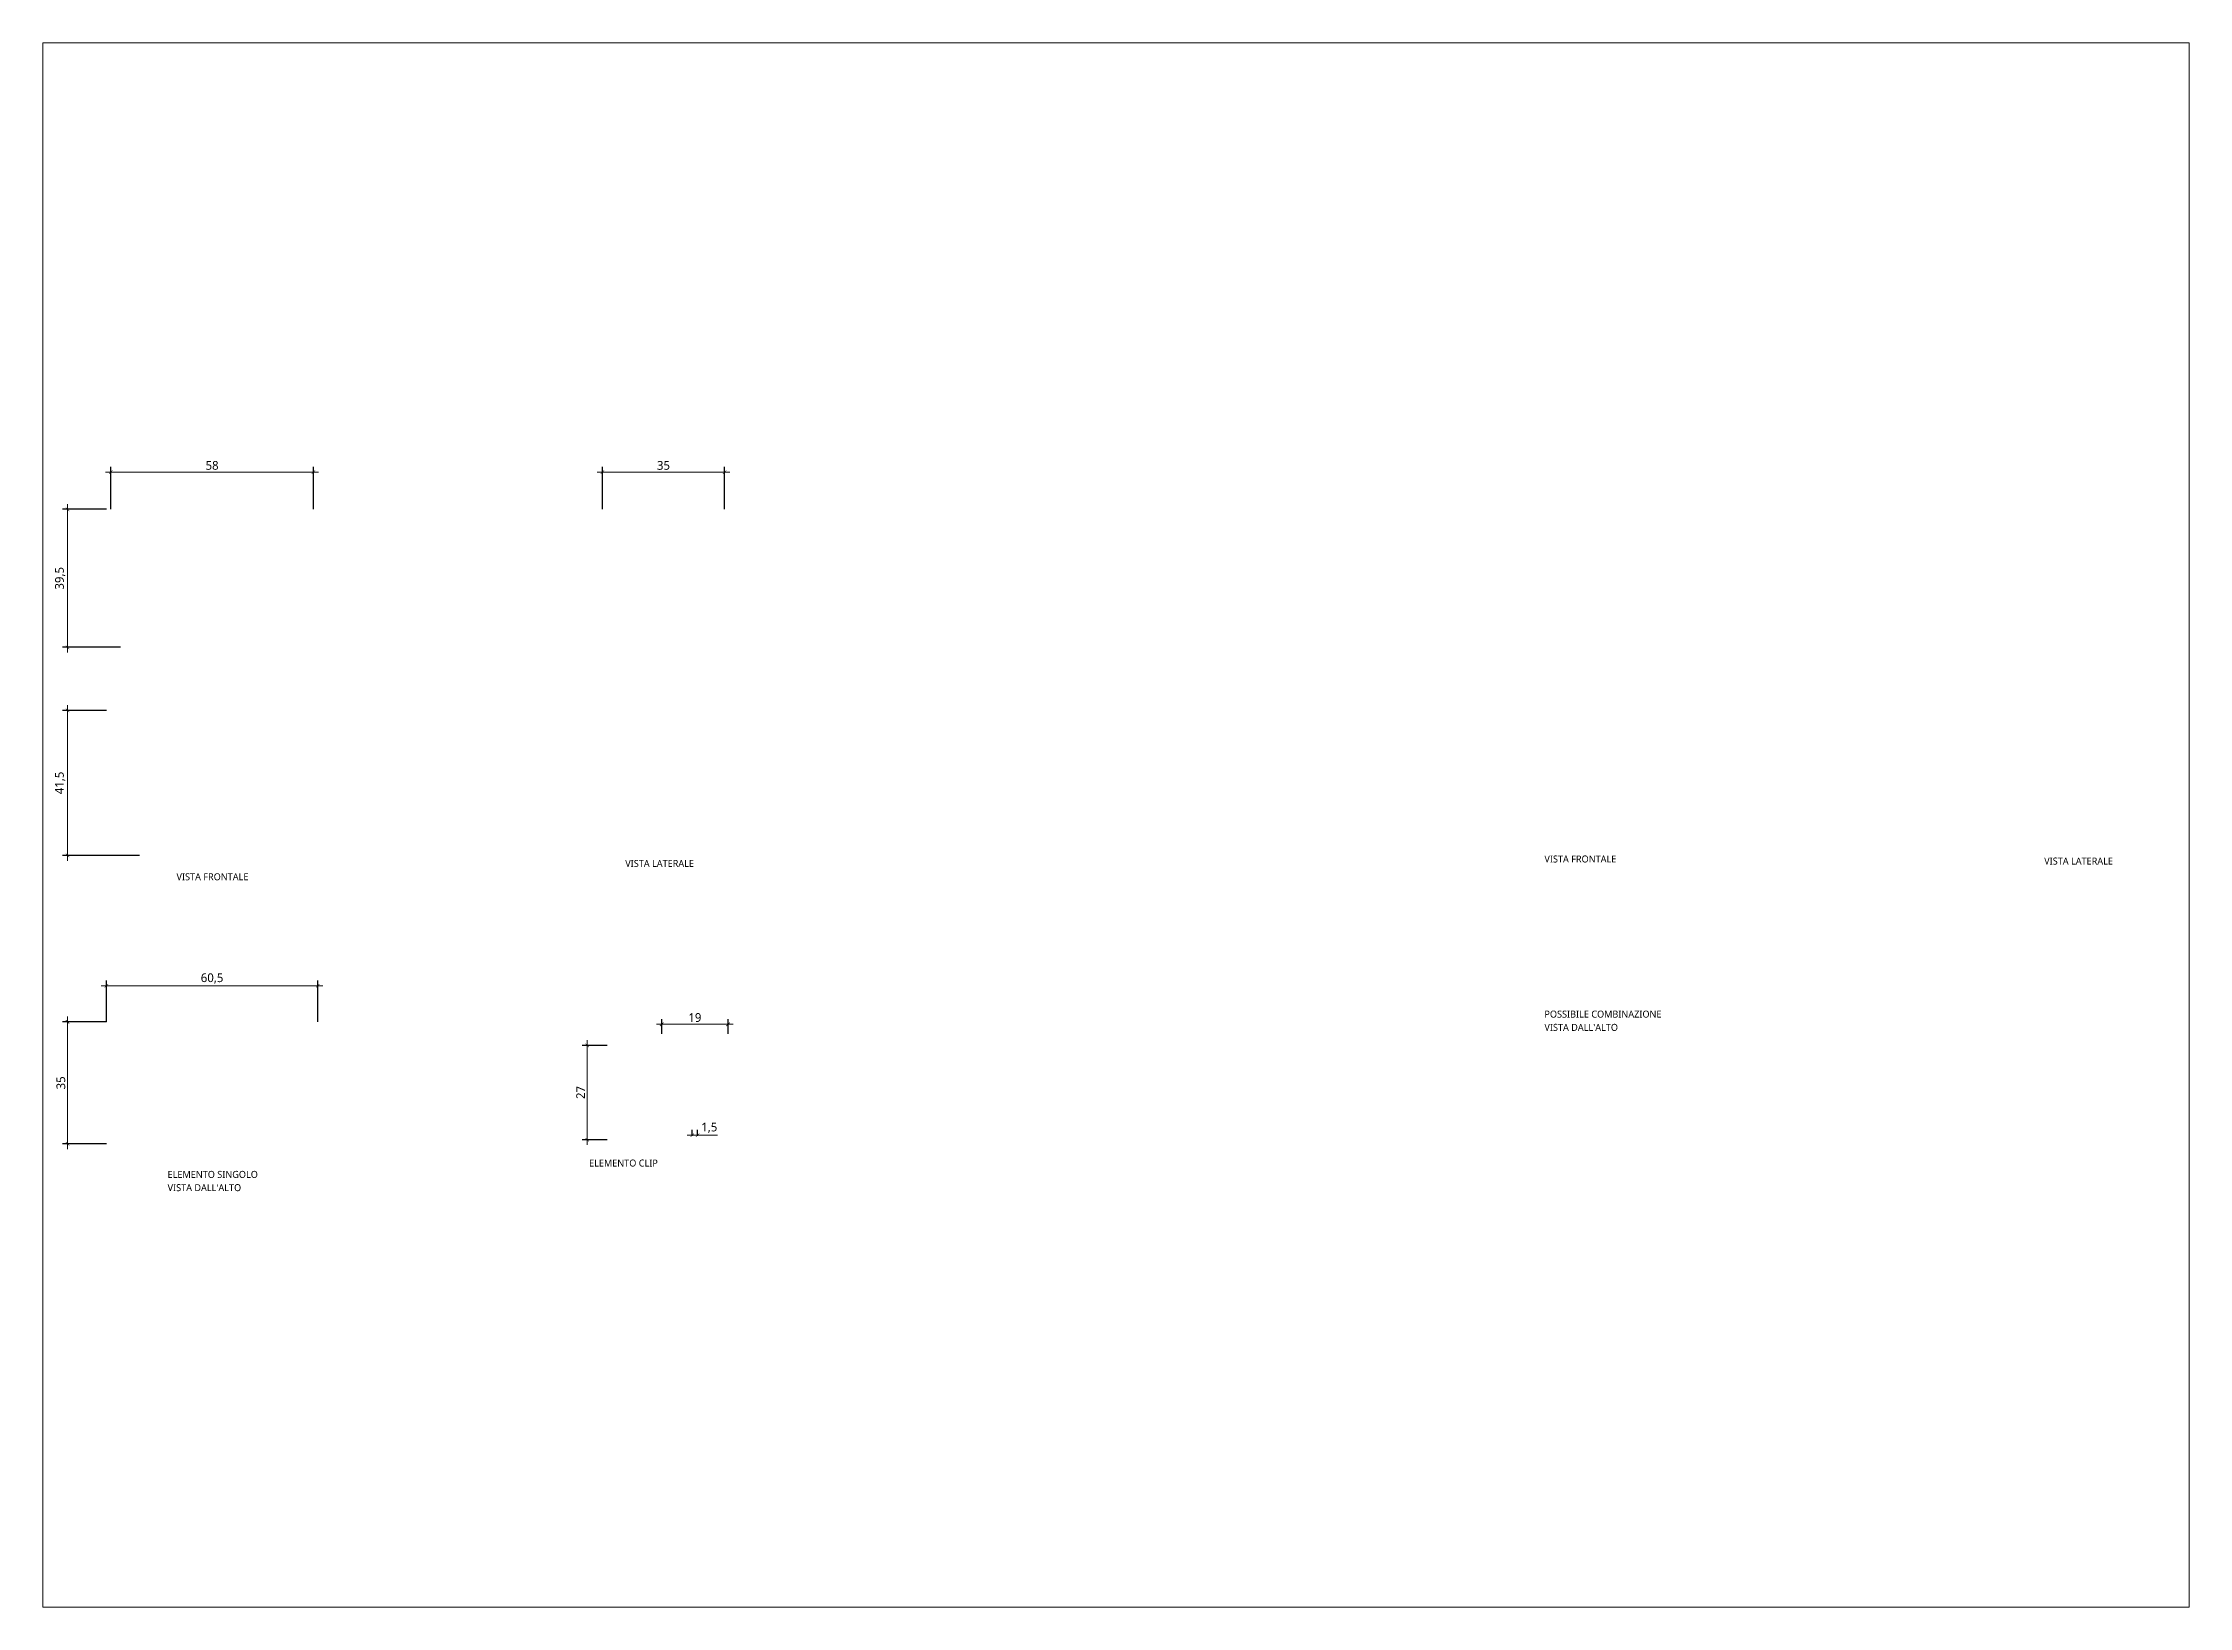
# Paper-space layout 'Layout2' of a CAD drawing. Header units: centimetres. Extents: x 11 to 254, y 12 to 189.
# The model-space entities are those that its viewports show. They can reach past a viewport. Long polylines and large blocks are cut down to what shows.
import ezdxf

# ---------------------------------------------------------------- set-up
doc = ezdxf.new("R2010")
doc.units = ezdxf.units.CM
for name, color, linetype, lineweight in [('Proiettato', 4, 'Continuous', 25), ('quote', 50, 'Continuous', 13), ('Retini', 1, 'Continuous', 13)]:
    doc.layers.add(name, color=color, linetype=linetype, lineweight=lineweight)
doc.styles.get("Standard").update_dxf_attribs({"font": 'Yu Gothic UI Light.ttf'})
doc.dimstyles.new('QUOTE SCAFFALE', dxfattribs={"dimtxt": 2.5, "dimasz": 1, "dimexe": 1.5, "dimexo": 0, "dimtad": 1, "dimdec": 1, "dimrnd": 0.5, "dimtxsty": 'Standard', "dimblk": 'ARCHTICK', "dimcen": 2.5, "dimdle": 1.5, "dimclrd": 256, "dimclre": 256, "dimclrt": 256, "dimadec": 0, "dimazin": 0, "dimtfac": 1, "dimtdec": 1, "dimtmove": 0, "dimatfit": 3, "dimldrblk": 'ARCHTICK', "dimfxl": 1, "dimlwd": 9, "dimarcsym": 0})

# ---------------------------------------------------------------- blocks, each defined once
blk = doc.blocks.new('front')
at = {"layer": 'Retini'}
h = blk.add_hatch(dxfattribs=at)
h.set_pattern_fill('ANSI32', color=1, scale=0.1)
h.set_pattern_definition([(45, (-30.7681, -0.5309), (-0.673519, 0.673519), []), (45, (-30.3191, -0.5309), (-0.673519, 0.673519), [])])
h.paths.add_polyline_path([(-29, 4), (-29, 39.5), (-30.25, 39.5), (-30.25, 4, 0.414214), (-26.25, 0), (26.25, 0, 0.414214), (30.25, 4), (30.25, 39.5), (29, 39.5), (29, 4, -0.414214), (26.25, 1.25), (-26.25, 1.25, -0.414214)])
at = {"layer": 'Proiettato'}
for p, q in [((-30.25, 39.5), (-30.25, 4)), ((30.25, 39.5), (30.25, 4))]:
    blk.add_line(p, q, dxfattribs=at)
for points in [[(-29, 39.5), (-30.25, 39.5), (-30.25, 4, 0.414214), (-26.25, 0), (26.25, 0, 0.414214), (30.25, 4), (30.25, 39.5), (29, 39.5)], [(-29, 39.5), (-29, 4, 0.414214), (-26.25, 1.25), (26.25, 1.25, 0.414214), (29, 4), (29, 39.5)]]:
    blk.add_lwpolyline(points, format="xyb", dxfattribs=at)
blk = doc.blocks.new('_ArchTick')
at = {"color": 0, "linetype": 'ByBlock', "const_width": 0.15}
blk.add_lwpolyline([(-0.5, -0.5), (0.5, 0.5)], dxfattribs=at)
blk = doc.blocks.new('*D4')
at = {"layer": 'Defpoints', "color": 0, "transparency": 16777216}
for p in [(0.52, 92.57), (-10.6, 53.07), (4.52, 53.07)]:
    blk.add_point(p, dxfattribs=at)
at = {"layer": 'quote', "lineweight": -2, "transparency": 16777216}
for p, q in [((0.52, 92.57), (-12.1, 92.57)), ((4.52, 53.07), (-12.1, 53.07))]:
    blk.add_line(p, q, dxfattribs=at)
at = {"layer": 'quote', "linetype": 'Continuous', "lineweight": 9, "transparency": 16777216}
blk.add_line((-10.6, 94.07), (-10.6, 51.57), dxfattribs=at)
at = {"layer": 'quote', "lineweight": 9, "transparency": 16777216}
for p, rotation in [((-10.6, 92.57), 90), ((-10.6, 53.07), 270)]:
    blk.add_blockref('_ArchTick', p, dxfattribs=dict(at, rotation=rotation))
at = {"layer": 'quote', "transparency": 16777216, "insert": (-12.71, 72.82), "char_height": 2.5, "attachment_point": 5, "rotation": 90}
blk.add_mtext('39,5', dxfattribs=at)
blk = doc.blocks.new('*D5')
at = {"layer": 'Defpoints', "color": 0, "transparency": 16777216}
for p in [(59.77, 103.21), (1.77, 92.57), (59.77, 92.57)]:
    blk.add_point(p, dxfattribs=at)
at = {"layer": 'quote', "lineweight": -2, "transparency": 16777216}
for p, q in [((1.77, 92.57), (1.77, 104.71)), ((59.77, 92.57), (59.77, 104.71))]:
    blk.add_line(p, q, dxfattribs=at)
at = {"layer": 'quote', "linetype": 'Continuous', "lineweight": 9, "transparency": 16777216}
blk.add_line((0.27, 103.21), (61.27, 103.21), dxfattribs=at)
at = {"layer": 'quote', "lineweight": 9, "transparency": 16777216, "rotation": 180}
blk.add_blockref('_ArchTick', (1.77, 103.21), dxfattribs=at)
at = {"layer": 'quote', "lineweight": 9, "transparency": 16777216}
blk.add_blockref('_ArchTick', (59.77, 103.21), dxfattribs=at)
at = {"layer": 'quote', "transparency": 16777216, "insert": (30.77, 105.12), "char_height": 2.5, "attachment_point": 5}
blk.add_mtext('58', dxfattribs=at)
blk = doc.blocks.new('*D6')
at = {"layer": 'Defpoints', "color": 0, "transparency": 16777216}
for p in [(0.52, 34.98), (-10.6, -6.52), (9.95, -6.52)]:
    blk.add_point(p, dxfattribs=at)
at = {"layer": 'quote', "lineweight": -2, "transparency": 16777216}
for p, q in [((0.52, 34.98), (-12.1, 34.98)), ((9.95, -6.52), (-12.1, -6.52))]:
    blk.add_line(p, q, dxfattribs=at)
at = {"layer": 'quote', "linetype": 'Continuous', "lineweight": 9, "transparency": 16777216}
blk.add_line((-10.6, 36.48), (-10.6, -8.02), dxfattribs=at)
at = {"layer": 'quote', "lineweight": 9, "transparency": 16777216}
for p, rotation in [((-10.6, 34.98), 90), ((-10.6, -6.52), 270)]:
    blk.add_blockref('_ArchTick', p, dxfattribs=dict(at, rotation=rotation))
at = {"layer": 'quote', "transparency": 16777216, "insert": (-12.72, 14.23), "char_height": 2.5, "attachment_point": 5, "rotation": 90}
blk.add_mtext('41,5', dxfattribs=at)
blk = doc.blocks.new('*D7')
at = {"layer": 'Defpoints', "color": 0, "transparency": 16777216}
for p in [(0.52, -54.16), (-10.6, -89.06), (0.52, -89.06)]:
    blk.add_point(p, dxfattribs=at)
at = {"layer": 'quote', "lineweight": -2, "transparency": 16777216}
for p, q in [((0.52, -54.16), (-12.1, -54.16)), ((0.52, -89.06), (-12.1, -89.06))]:
    blk.add_line(p, q, dxfattribs=at)
at = {"layer": 'quote', "linetype": 'Continuous', "lineweight": 9, "transparency": 16777216}
blk.add_line((-10.6, -52.66), (-10.6, -90.56), dxfattribs=at)
at = {"layer": 'quote', "lineweight": 9, "transparency": 16777216}
for p, rotation in [((-10.6, -54.16), 90), ((-10.6, -89.06), 270)]:
    blk.add_blockref('_ArchTick', p, dxfattribs=dict(at, rotation=rotation))
at = {"layer": 'quote', "transparency": 16777216, "insert": (-12.52, -71.61), "char_height": 2.5, "attachment_point": 5, "rotation": 90}
blk.add_mtext('35', dxfattribs=at)
blk = doc.blocks.new('*D8')
at = {"layer": 'Defpoints', "color": 0, "transparency": 16777216}
for p in [(61.02, -43.85), (0.52, -54.16), (61.02, -54.16)]:
    blk.add_point(p, dxfattribs=at)
at = {"layer": 'quote', "lineweight": -2, "transparency": 16777216}
for p, q in [((0.52, -54.16), (0.52, -42.35)), ((61.02, -54.16), (61.02, -42.35))]:
    blk.add_line(p, q, dxfattribs=at)
at = {"layer": 'quote', "linetype": 'Continuous', "lineweight": 9, "transparency": 16777216}
blk.add_line((-0.98, -43.85), (62.52, -43.85), dxfattribs=at)
at = {"layer": 'quote', "lineweight": 9, "transparency": 16777216, "rotation": 180}
blk.add_blockref('_ArchTick', (0.52, -43.85), dxfattribs=at)
at = {"layer": 'quote', "lineweight": 9, "transparency": 16777216}
blk.add_blockref('_ArchTick', (61.02, -43.85), dxfattribs=at)
at = {"layer": 'quote', "transparency": 16777216, "insert": (30.77, -41.74), "char_height": 2.5, "attachment_point": 5}
blk.add_mtext('60,5', dxfattribs=at)
blk = doc.blocks.new('*D9')
at = {"layer": 'Defpoints', "color": 0, "transparency": 16777216}
for p in [(178.5, -54.84), (159.5, -57.58), (178.5, -57.58)]:
    blk.add_point(p, dxfattribs=at)
at = {"layer": 'quote', "linetype": 'Continuous', "lineweight": 9, "transparency": 16777216}
blk.add_line((158, -54.84), (180, -54.84), dxfattribs=at)
at = {"layer": 'quote', "lineweight": -2, "transparency": 16777216}
for p, q in [((159.5, -57.58), (159.5, -53.34)), ((178.5, -57.58), (178.5, -53.34))]:
    blk.add_line(p, q, dxfattribs=at)
at = {"layer": 'quote', "lineweight": 9, "transparency": 16777216, "rotation": 180}
blk.add_blockref('_ArchTick', (159.5, -54.84), dxfattribs=at)
at = {"layer": 'quote', "lineweight": 9, "transparency": 16777216}
blk.add_blockref('_ArchTick', (178.5, -54.84), dxfattribs=at)
at = {"layer": 'quote', "transparency": 16777216, "insert": (169, -52.92), "char_height": 2.5, "attachment_point": 5}
blk.add_mtext('19', dxfattribs=at)
blk = doc.blocks.new('*D10')
at = {"layer": 'Defpoints', "color": 0, "transparency": 16777216}
for p in [(143.88, -60.87), (138.19, -87.87), (143.88, -87.87)]:
    blk.add_point(p, dxfattribs=at)
at = {"layer": 'quote', "lineweight": -2, "transparency": 16777216}
for p, q in [((143.88, -60.87), (136.69, -60.87)), ((143.88, -87.87), (136.69, -87.87))]:
    blk.add_line(p, q, dxfattribs=at)
at = {"layer": 'quote', "linetype": 'Continuous', "lineweight": 9, "transparency": 16777216}
blk.add_line((138.19, -59.37), (138.19, -89.37), dxfattribs=at)
at = {"layer": 'quote', "lineweight": 9, "transparency": 16777216}
for p, rotation in [((138.19, -60.87), 90), ((138.19, -87.87), 270)]:
    blk.add_blockref('_ArchTick', p, dxfattribs=dict(at, rotation=rotation))
at = {"layer": 'quote', "transparency": 16777216, "insert": (136.29, -74.37), "char_height": 2.5, "attachment_point": 5, "rotation": 90}
blk.add_mtext('27', dxfattribs=at)
blk = doc.blocks.new('*D11')
at = {"layer": 'Defpoints', "color": 0, "transparency": 16777216}
for p in [(168.25, -86.73), (169.75, -86.6), (169.75, -86.73)]:
    blk.add_point(p, dxfattribs=at)
at = {"layer": 'quote', "lineweight": -2, "transparency": 16777216}
for p, q in [((168.25, -86.73), (168.25, -85.1)), ((169.75, -86.73), (169.75, -85.1))]:
    blk.add_line(p, q, dxfattribs=at)
at = {"layer": 'quote', "linetype": 'Continuous', "lineweight": 9, "transparency": 16777216}
for p, q in [((166.75, -86.6), (169.75, -86.6)), ((169.75, -86.6), (175.5, -86.6))]:
    blk.add_line(p, q, dxfattribs=at)
at = {"layer": 'quote', "lineweight": 9, "transparency": 16777216, "rotation": 180}
blk.add_blockref('_ArchTick', (168.25, -86.6), dxfattribs=at)
at = {"layer": 'quote', "lineweight": 9, "transparency": 16777216}
blk.add_blockref('_ArchTick', (169.75, -86.6), dxfattribs=at)
at = {"layer": 'quote', "transparency": 16777216, "insert": (173.12, -84.48), "char_height": 2.5, "attachment_point": 5}
blk.add_mtext('1,5', dxfattribs=at)
blk = doc.blocks.new('*D12')
at = {"layer": 'Defpoints', "color": 0, "transparency": 16777216}
for p in [(177.51, 103.21), (142.51, 92.57), (177.51, 92.57)]:
    blk.add_point(p, dxfattribs=at)
at = {"layer": 'quote', "lineweight": -2, "transparency": 16777216}
for p, q in [((142.51, 92.57), (142.51, 104.71)), ((177.51, 92.57), (177.51, 104.71))]:
    blk.add_line(p, q, dxfattribs=at)
at = {"layer": 'quote', "linetype": 'Continuous', "lineweight": 9, "transparency": 16777216}
blk.add_line((141.01, 103.21), (179.01, 103.21), dxfattribs=at)
at = {"layer": 'quote', "lineweight": 9, "transparency": 16777216, "rotation": 180}
blk.add_blockref('_ArchTick', (142.51, 103.21), dxfattribs=at)
at = {"layer": 'quote', "lineweight": 9, "transparency": 16777216}
blk.add_blockref('_ArchTick', (177.51, 103.21), dxfattribs=at)
at = {"layer": 'quote', "transparency": 16777216, "insert": (160.01, 105.12), "char_height": 2.5, "attachment_point": 5}
blk.add_mtext('35', dxfattribs=at)

msp = doc.modelspace()

# ---------------------------------------------------------------- block references
msp.add_blockref('front', (30.77, 53.07))
at = {"xscale": 0.5, "yscale": 0.5, "zscale": 0.5}
for p in [(443.26, 58.78), (474.26, 58.78), (505.26, 58.78), (427.76, 39.03), (458.76, 39.03), (489.76, 39.03), (520.76, 39.03), (442.57, 19.28), (473.57, 19.28), (504.57, 19.28)]:
    msp.add_blockref('front', p, dxfattribs=at)

# ---------------------------------------------------------------- texts
at = {"layer": 'quote'}
for s, p in [('VISTA FRONTALE', (20.59, -13.62)), ('VISTA LATERALE', (149.06, -9.8)), ('VISTA FRONTALE ', (412.23, -8.53)), ('VISTA LATERALE', (555.32, -9.12)), ("VISTA DALL'ALTO", (412.23, -56.73)), ('POSSIBILE COMBINAZIONE', (412.23, -52.93)), ('ELEMENTO SINGOLO ', (18.04, -98.81)), ('ELEMENTO CLIP', (138.71, -95.56)), ("VISTA DALL'ALTO", (18.04, -102.61))]:
    msp.add_text(s, height=2, dxfattribs=at).set_placement(p)

# ---------------------------------------------------------------- dimensions: what is measured, and where the dimension line sits
for base, p1, p2, picture, middle in [((59.77, 103.21), (1.77, 92.57), (59.77, 92.57), '*D5', (30.77, 105.12)), ((177.51, 103.21), (142.51, 92.57), (177.51, 92.57), '*D12', (160.01, 105.12)), ((61.02, -43.85), (0.52, -54.16), (61.02, -54.16), '*D8', (30.77, -41.74)), ((178.5, -54.84), (159.5, -57.58), (178.5, -57.58), '*D9', (169, -52.92)), ((169.75, -86.6), (168.25, -86.73), (169.75, -86.73), '*D11', (173.12, -84.48))]:
    dim = msp.add_linear_dim(base=base, p1=p1, p2=p2, dimstyle='QUOTE SCAFFALE', dxfattribs=at)
    dim.commit()
    dim.dimension.update_dxf_attribs({"geometry": picture, "text_midpoint": middle})
for base, p1, p2, picture, middle in [((-10.6, 53.07), (0.52, 92.57), (4.52, 53.07), '*D4', (-12.71, 72.82)), ((-10.6, -6.52), (0.52, 34.98), (9.95, -6.52), '*D6', (-12.72, 14.23)), ((-10.6, -89.06), (0.52, -54.16), (0.52, -89.06), '*D7', (-12.52, -71.61)), ((138.19, -87.87), (143.88, -60.87), (143.88, -87.87), '*D10', (136.29, -74.37))]:
    dim = msp.add_linear_dim(base=base, p1=p1, p2=p2, angle=90, dimstyle='QUOTE SCAFFALE', dxfattribs=at)
    dim.commit()
    dim.dimension.update_dxf_attribs({"geometry": picture, "text_midpoint": middle})

psp = doc.layouts.new('Layout2')

# ---------------------------------------------------------------- viewports
at = {"layer": 'Retini'}
vp = psp.add_viewport(center=(132.77, 100.06), size=(242.85, 176.9475), view_center_point=(289.57, 2.2), view_height=447.7174, dxfattribs=at)
vp.frozen_layers = ['Proiettato', 'Retini']

doc.saveas('drawing.dxf')
